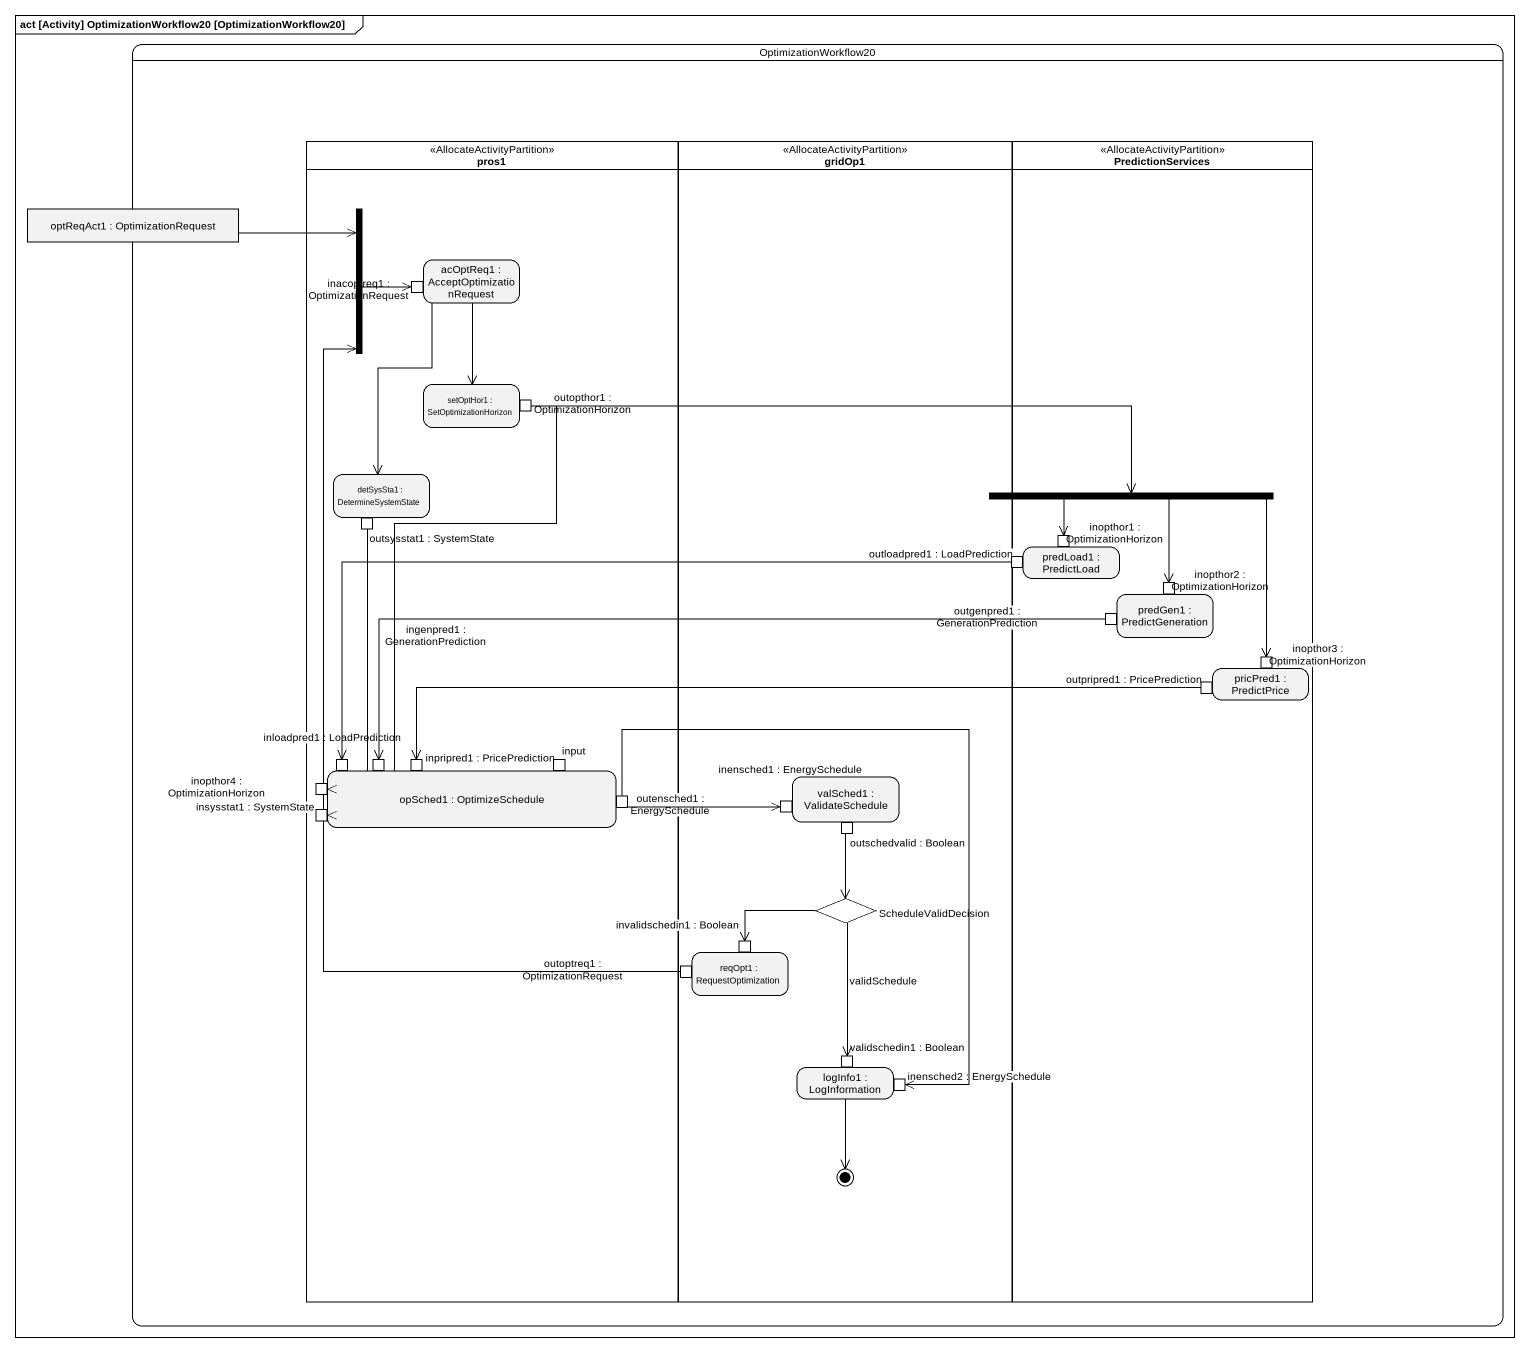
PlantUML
@startuml
mainframe act [Activity] OptimizationWorkflow20 [OptimizationWorkflow20]
hide empty description
state OptimizationWorkflow20 {
  state pros1 <<AllocateActivityPartition>> {
    state fork1 <<join>>
    state "acOptReq1 : AcceptOptimizationRequest" as acOptReq1 {
      state "inacoptreq1 : OptimizationRequest" as inacoptreq1 <<inputPin>>
    }
    state "setOptHor1 : SetOptimizationHorizon" as setOptHor1 {
      state "outopthor1 : OptimizationHorizon" as outopthor1 <<outputPin>>
    }
    state "detSysSta1 : DetermineSystemState" as detSysSta1 {
      state "outsysstat1 : SystemState" as outsysstat1_SystemState <<outputPin>>
    }
    state "opSched1 : OptimizeSchedule" as opSched1 {
      state "inopthor4 : OptimizationHorizon" as inopthor4 <<inputPin>>
      state "inloadpred1 : LoadPrediction" as inloadpred1_LoadPrediction <<inputPin>>
      state "ingenpred1 : GenerationPrediction" as ingenpred1 <<inputPin>>
      state "inpripred1 : PricePrediction" as inpripred1_PricePrediction <<inputPin>>
      state input <<inputPin>>
      state "outensched1 : EnergySchedule" as outensched1_EnergySchedule <<outputPin>>
      state "insysstat1 : SystemState" as insysstat1_SystemState <<inputPin>>
    }
  }
  state gridOp1 <<AllocateActivityPartition>> {
    state "valSched1 : ValidateSchedule" as valSched1 {
      state "inensched1 : EnergySchedule" as inensched1_EnergySchedule <<inputPin>>
      state "outschedvalid : Boolean" as outschedvalid_Boolean <<outputPin>>
    }
    state ScheduleValidDecision <<choice>>
    state "reqOpt1 : RequestOptimization" as reqOpt1 {
      state "outoptreq1 : OptimizationRequest" as outoptreq1 <<outputPin>>
      state "invalidschedin1 : Boolean" as invalidschedin1_Boolean <<inputPin>>
    }
    state "logInfo1 : LogInformation" as logInfo1 {
      state "validschedin1 : Boolean" as validschedin1_Boolean <<inputPin>>
      state "inensched2 : EnergySchedule" as inensched2_EnergySchedule <<inputPin>>
    }
    logInfo1 --> [*]
  }
  state PredictionServices <<AllocateActivityPartition>> {
    state "predLoad1 : PredictLoad" as predLoad1 {
      state "inopthor1 : OptimizationHorizon" as inopthor1 <<inputPin>>
      state "outloadpred1 : LoadPrediction" as outloadpred1_LoadPrediction <<outputPin>>
    }
    state "predGen1 : PredictGeneration" as predGen1 {
      state "inopthor2 : OptimizationHorizon" as inopthor2 <<inputPin>>
      state "outgenpred1 : GenerationPrediction" as outgenpred1 <<outputPin>>
    }
    state "pricPred1 : PredictPrice" as pricPred1 {
      state "inopthor3 : OptimizationHorizon" as inopthor3 <<inputPin>>
      state "outpripred1 : PricePrediction" as outpripred1_PricePrediction <<outputPin>>
    }
  }
  state "optReqAct1 : OptimizationRequest" as optReqAct1 <<object>>
  state fork2 <<fork>>
}
optReqAct1 -right-> fork1
fork1 -right-> inacoptreq1
acOptReq1 --> setOptHor1
acOptReq1 --> detSysSta1
outopthor1 -right-> fork2
outopthor1 --> inopthor4
fork2 --> inopthor1
fork2 --> inopthor2
fork2 --> inopthor3
outsysstat1_SystemState --> insysstat1_SystemState
outloadpred1_LoadPrediction -left-> inloadpred1_LoadPrediction
outgenpred1 -left-> ingenpred1
outpripred1_PricePrediction -left-> inpripred1_PricePrediction
outensched1_EnergySchedule -right-> inensched1_EnergySchedule
outensched1_EnergySchedule --> inensched2_EnergySchedule
outschedvalid_Boolean --> ScheduleValidDecision
ScheduleValidDecision -left-> invalidschedin1_Boolean
ScheduleValidDecision --> validschedin1_Boolean : validSchedule
outoptreq1 -up-> fork1
@enduml
